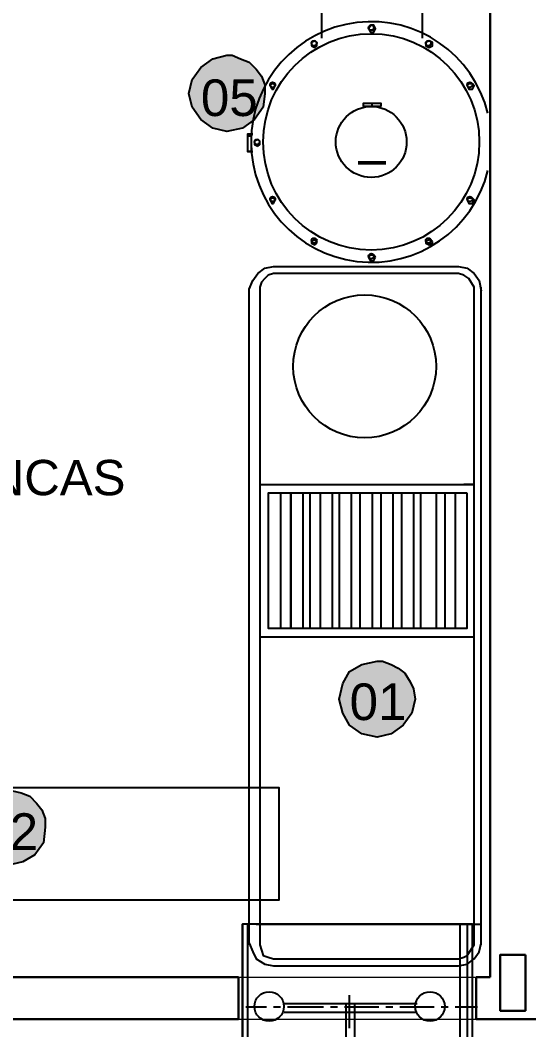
# Model space of a CAD drawing. Header units: millimetres. Extents: x 208330 to 208484, y 9278571 to 9278607.
# Drawn here: x 208412.336 to 208414.155, y 9278577.173 to 9278580.779 of the extents above; entities that cross this region are included whole.
import ezdxf

# ---------------------------------------------------------------- set-up
doc = ezdxf.new("R2010")
doc.units = ezdxf.units.MM
doc.header["$LTSCALE"] = 0.2
doc.header["$MEASUREMENT"] = 0
doc.layers.add('A-COTAS', color=7, linetype='Continuous', lineweight=5, true_color=0xc70000)
for name, color, linetype, lineweight in [('A-ESTRUTURA', 164, 'Continuous', 30), ('A-PAREDE', 5, 'Continuous', 30), ('A-VISTA03', 3, 'Continuous', 9)]:
    doc.layers.add(name, color=color, linetype=linetype, lineweight=lineweight)
doc.layers.add('PDF_equipamentos inox', color=7, linetype='Continuous', true_color=0x7a7a7a)
doc.layers.add('PDF_Text', color=7, linetype='Continuous')
doc.styles.add('PDF Arial', font='arial.ttf')

# ---------------------------------------------------------------- blocks, each defined once
blk = doc.blocks.new('PILARETES')
at = {"layer": 'A-ESTRUTURA'}
blk.add_lwpolyline([(-15.17, -5.675), (-15.08, -5.675), (-15.08, -5.875), (-15.17, -5.875)], close=True, dxfattribs=at)
blk = doc.blocks.new('galpao')
at = {"layer": 'A-PAREDE'}
for p, q in [((208294.9876, 9278580.961), (208294.9876, 9278580.461)), ((208294.9876, 9278580.461), (208294.9876, 9278577.361)), ((208294.0876, 9278577.361), (208290.1376, 9278577.361)), ((208294.0876, 9278577.211), (208294.0876, 9278577.361)), ((208294.9876, 9278577.361), (208294.9376, 9278577.361)), ((208294.9376, 9278577.211), (208294.9376, 9278577.361)), ((208294.0876, 9278577.211), (208289.8376, 9278577.211)), ((208294.9376, 9278577.211), (208295.2376, 9278577.211))]:
    blk.add_line(p, q, dxfattribs=at)
at = {"layer": 'A-VISTA03'}
for p, q in [((208294.0876, 9278577.361), (208294.9376, 9278577.361)), ((208294.0876, 9278577.211), (208294.9376, 9278577.211))]:
    blk.add_line(p, q, dxfattribs=at)
at = {"layer": 'A-COTAS', "xscale": -1}
blk.add_blockref('PILARETES', (208279.9436, 9278583.116), dxfattribs=at)
blk = doc.blocks.new('ARQ GALPAO TGOV')
at = {"layer": 'PDF_Text', "true_color": 0x2776bb}
h = blk.add_hatch(color=152, dxfattribs=at)
h.dxf.hatch_style = 1
h.paths.add_polyline_path([(-1.9598, 2.405), (-1.9722, 2.3493), (-1.9969, 2.306), (-2.0402, 2.2813), (-2.0958, 2.2689), (-2.1515, 2.2813), (-2.1948, 2.306), (-2.2195, 2.3493), (-2.2318, 2.405), (-2.2195, 2.4544), (-2.1948, 2.4977), (-2.1515, 2.5286), (-2.0958, 2.541), (-2.0773, 2.5348), (-2.0464, 2.5286), (-2.0155, 2.5162), (-1.9969, 2.4915), (-1.9784, 2.4668), (-1.966, 2.4359)])
h.paths.add_polyline_path([(-2.1391, 1.4652), (-2.1515, 1.4096), (-2.1824, 1.3663), (-2.2257, 1.3354), (-2.2751, 1.3292), (-2.3308, 1.3354), (-2.374, 1.3663), (-2.3988, 1.4096), (-2.4111, 1.4652), (-2.3988, 1.5147), (-2.374, 1.558), (-2.3308, 1.5889), (-2.2751, 1.5951), (-2.2566, 1.5951), (-2.2257, 1.5889), (-2.2009, 1.5703), (-2.1762, 1.5518), (-2.1577, 1.5271), (-2.1453, 1.4961)])
h.paths.add_polyline_path([(-1.1128, 1.8671), (-1.119, 1.8114), (-1.1499, 1.7682), (-1.1932, 1.7434), (-1.2488, 1.7311), (-1.2983, 1.7434), (-1.3416, 1.7682), (-1.3725, 1.8114), (-1.3849, 1.8671), (-1.3725, 1.9165), (-1.3416, 1.9598), (-1.2983, 1.9907), (-1.2488, 2.0031), (-1.2303, 1.9969), (-1.1994, 1.9907), (-1.1685, 1.9784), (-1.1437, 1.9536), (-1.1252, 1.9289), (-1.1128, 1.898)])
h.paths.add_polyline_path([(0.0618, 2.6399), (0.0495, 2.5842), (0.0185, 2.541), (-0.0247, 2.5162), (-0.0742, 2.5039), (-0.1298, 2.5162), (-0.1731, 2.541), (-0.204, 2.5842), (-0.2102, 2.6399), (-0.204, 2.6893), (-0.1731, 2.7326), (-0.1298, 2.7635), (-0.0742, 2.7697), (-0.0618, 2.7697), (-0.0247, 2.7635), (0, 2.745), (0.0247, 2.7264), (0.0433, 2.7017), (0.0556, 2.6708)])
h.paths.add_polyline_path([(1.459, 2.4791), (1.4529, 2.4297), (1.422, 2.3864), (1.3787, 2.3555), (1.323, 2.3431), (1.2736, 2.3555), (1.2303, 2.3864), (1.1994, 2.4297), (1.187, 2.4791), (1.1994, 2.5286), (1.2303, 2.5719), (1.2736, 2.6028), (1.323, 2.6152), (1.3416, 2.6152), (1.3725, 2.6028), (1.4034, 2.5904), (1.4281, 2.5657), (1.4467, 2.541), (1.459, 2.5101)])
h.paths.add_polyline_path([(1.9969, 0.3153), (1.9846, 0.2658), (1.9536, 0.2226), (1.9104, 0.1917), (1.8609, 0.1793), (1.8053, 0.1917), (1.762, 0.2226), (1.7373, 0.2658), (1.7249, 0.3153), (1.7373, 0.3709), (1.762, 0.4142), (1.8053, 0.439), (1.8609, 0.4513), (1.8794, 0.4513), (1.9104, 0.439), (1.9351, 0.4266), (1.9598, 0.408), (1.9784, 0.3771), (1.9907, 0.3524)])
h.paths.add_polyline_path([(0.6739, -0.1422), (0.6677, -0.1978), (0.6368, -0.2411), (0.5935, -0.2658), (0.5379, -0.2782), (0.4884, -0.2658), (0.4451, -0.2411), (0.4142, -0.1978), (0.4019, -0.1422), (0.4142, -0.0927), (0.4451, -0.0495), (0.4884, -0.0185), (0.5379, -0.0124), (0.5564, -0.0124), (0.5873, -0.0185), (0.6182, -0.0309), (0.643, -0.0556), (0.6615, -0.0804), (0.6739, -0.1113)])
h.paths.add_polyline_path([(-0.8161, -0.1484), (-0.8284, -0.1978), (-0.8532, -0.2411), (-0.8964, -0.272), (-0.9521, -0.2844), (-1.0015, -0.272), (-1.0448, -0.2411), (-1.0757, -0.1978), (-1.0881, -0.1484), (-1.0757, -0.0927), (-1.0448, -0.0556), (-1.0015, -0.0247), (-0.9521, -0.0124), (-0.9335, -0.0124), (-0.9026, -0.0247), (-0.8717, -0.0371), (-0.847, -0.0618), (-0.8284, -0.0866), (-0.8223, -0.1175)])
at = {"layer": 'PDF_equipamentos inox', "lineweight": 25}
for points in [[(1.6631, 2.677), (1.6631, 2.8995), (2.0216, 2.8995), (2.0216, 2.677)], [(1.694, 2.7232), (1.694, 2.7232)], [(1.8424, 2.7108), (1.8424, 2.7108)], [(1.9846, 2.7232), (1.9846, 2.7232)], [(1.6383, 2.6551), (1.6383, 2.6551)], [(2.0464, 2.6551), (2.0464, 2.6551)], [(1.49, 2.5068), (1.49, 2.5068)], [(2.1948, 2.5068), (2.1948, 2.5068)], [(1.8424, 2.4326), (1.8424, 2.4449)], [(1.4096, 2.3337), (1.4096, 2.2718), (1.3972, 2.2718), (1.4158, 2.2718)], [(1.4158, 2.3337), (1.3972, 2.3337), (1.3972, 2.2718)], [(1.3972, 2.3275), (1.4096, 2.3275)], [(1.4343, 2.3028), (1.4343, 2.3028)], [(1.7929, 2.2347), (1.8918, 2.2347)], [(1.7929, 2.2286), (1.8918, 2.2286)], [(1.7929, 2.2286), (1.7929, 2.2286)], [(1.8918, 2.2286), (1.8918, 2.2286)], [(1.49, 2.0987), (1.49, 2.0987)], [(2.1948, 2.0987), (2.1948, 2.0987)], [(1.6383, 1.9504), (1.6383, 1.9504)], [(2.0464, 1.9504), (2.0464, 1.9504)], [(1.8424, 1.8947), (1.8424, 1.8947)], [(1.4034, -0.5626), (1.4034, 0.6986), (1.4034, 1.1994), (1.4034, 1.7805), (1.4158, 1.8114), (1.4343, 1.8362), (1.459, 1.8547), (1.49, 1.8609), (2.1515, 1.8609), (2.1824, 1.8547), (2.2071, 1.8362), (2.2257, 1.8114), (2.2318, 1.7743)], [(2.2318, -0.5626), (2.2318, 1.7867)], [(1.4405, 1.0819), (2.2071, 1.0819), (2.17, 1.0819)], [(1.5147, 1.051), (1.5147, 0.5688)], [(1.5951, 1.051), (1.5951, 0.5688)], [(1.6198, 1.051), (1.6198, 0.5688)], [(1.6569, 1.051), (1.6569, 0.5688)], [(1.7002, 1.051), (1.7002, 0.5688)], [(1.7249, 1.051), (1.7249, 0.5688)], [(1.7682, 1.051), (1.7682, 0.5688)], [(1.7991, 1.051), (1.7991, 0.5688)], [(1.8424, 1.051), (1.8424, 0.5688)], [(1.8733, 1.051), (1.8733, 0.5688)], [(1.9165, 1.051), (1.9165, 0.5688)], [(1.9475, 1.051), (1.9475, 0.5688)], [(1.9907, 1.051), (1.9907, 0.5688)], [(2.0155, 1.051), (2.0155, 0.5688)], [(2.0711, 1.051), (2.0711, 0.5688)], [(2.102, 1.051), (2.102, 0.5688)], [(2.1391, 1.051), (2.1391, 0.5688)], [(1.4405, 0.5379), (2.2071, 0.5379)], [(2.2012, -3.456), (2.2012, -0.4884), (1.3789, -0.4884), (1.3789, -2.2689), (1.3789, -0.4884), (2.1826, -0.4875), (2.1826, -3.4551), (2.1826, -2.2905), (0.9768, -2.2875)], [(1.3975, -0.4884), (1.3975, -2.2875), (0.9768, -2.2875), (0.9768, -3.456)], [(1.4281, -0.4884), (2.2318, -0.4884)], [(2.1577, -2.2875), (2.1577, -0.4884)], [(1.4034, -0.5564), (1.4158, -0.5873), (1.4281, -0.6121), (1.459, -0.6306), (1.49, -0.6368), (2.1515, -0.6368), (2.1824, -0.6306), (2.2071, -0.6121), (2.2257, -0.5873), (2.2318, -0.5564)], [(1.762, -0.8594), (1.762, -0.7419)], [(1.4652, -0.7852), (1.391, -0.7852)], [(1.5147, -0.7852), (1.49, -0.7852)], [(2.0031, -0.7728), (1.5271, -0.7728)], [(1.6692, -0.7852), (1.5394, -0.7852)], [(1.7187, -0.7852), (1.694, -0.7852)], [(1.8671, -0.7852), (1.7434, -0.7852)], [(1.7496, -2.4482), (1.7496, -0.7728)], [(1.7805, -2.4482), (1.7805, -0.7728)], [(1.9165, -0.7852), (1.8918, -0.7852)], [(2.0649, -0.7852), (1.9413, -0.7852)], [(2.1144, -0.7852), (2.0897, -0.7852)], [(2.2195, -0.7852), (2.1391, -0.7852)], [(2.0031, -0.8037), (1.5271, -0.8037)]]:
    blk.add_lwpolyline(points, dxfattribs=at)
for points in [[(1.83, 2.7108), (1.8362, 2.6984), (1.8485, 2.6984), (1.8547, 2.7108), (1.8485, 2.7232), (1.8362, 2.7232)], [(1.626, 2.649), (1.6383, 2.6428), (1.6445, 2.649), (1.6445, 2.6613), (1.6383, 2.6675), (1.626, 2.6613)], [(2.034, 2.6613), (2.034, 2.649), (2.0464, 2.6428), (2.0587, 2.649), (2.0587, 2.6613), (2.0464, 2.6675)], [(1.4838, 2.4944), (1.49, 2.4944), (1.4961, 2.5068), (1.49, 2.513), (1.4838, 2.513), (1.4776, 2.5068)], [(2.1886, 2.513), (2.1824, 2.5068), (2.1886, 2.4944), (2.2009, 2.4944), (2.2071, 2.5068), (2.2009, 2.513)], [(1.8733, 2.4326), (1.8114, 2.4326), (1.8114, 2.4449), (1.8733, 2.4449)], [(1.4343, 2.2904), (1.4405, 2.2966), (1.4405, 2.3089), (1.4343, 2.3151), (1.422, 2.3089), (1.422, 2.2966)], [(1.49, 2.0864), (1.4961, 2.0987), (1.49, 2.1049), (1.4838, 2.1049), (1.4776, 2.0987), (1.4838, 2.0864)], [(2.2009, 2.1049), (2.1886, 2.1049), (2.1824, 2.0987), (2.1886, 2.0864), (2.2009, 2.0864), (2.2071, 2.0987)], [(1.6445, 1.9442), (1.6445, 1.9504), (1.6383, 1.9565), (1.626, 1.9504), (1.626, 1.9442), (1.6383, 1.938)], [(2.0587, 1.9504), (2.0464, 1.9565), (2.034, 1.9504), (2.034, 1.9442), (2.0464, 1.938), (2.0587, 1.9442)], [(1.8547, 1.8947), (1.8485, 1.9009), (1.8362, 1.9009), (1.83, 1.8947), (1.8362, 1.8823), (1.8485, 1.8823)], [(2.1515, 1.8362), (1.49, 1.8362), (1.4714, 1.83), (1.459, 1.8176), (1.4467, 1.8053), (1.4405, 1.7867), (1.4405, 1.1994), (1.4405, 0.6986), (1.4405, -0.5626), (1.4467, -0.5811), (1.4529, -0.5997), (1.4714, -0.6059), (1.49, -0.6121), (2.1515, -0.6121), (2.17, -0.6059), (2.1824, -0.5997), (2.2071, -0.5626), (2.2071, 1.7867), (2.1886, 1.8176), (2.17, 1.83)], [(2.1824, 1.051), (1.4714, 1.051), (1.4714, 0.5688), (2.1824, 0.5688)], [(1.5518, 0.5688), (1.5518, 1.051)], [(0, -0.4019), (0, 0), (1.5085, 0), (1.5085, -0.4019)]]:
    blk.add_lwpolyline(points, close=True, dxfattribs=at)
for centre, radius in [((1.8393, 2.7139), 0.00927), ((1.8393, 2.3058), 0.3864), ((1.6352, 2.6582), 0.00927), ((2.0433, 2.6582), 0.00927), ((1.4869, 2.5099), 0.00927), ((2.1917, 2.5099), 0.00927), ((1.8393, 2.3058), 0.1267), ((1.4312, 2.3058), 0.00927), ((1.4869, 2.1018), 0.00927), ((2.1917, 2.1018), 0.00927), ((1.6352, 1.9534), 0.00927), ((2.0433, 1.9534), 0.00927), ((1.8393, 1.8978), 0.00927), ((1.8158, 1.5042), 0.2553), ((1.4745, -0.7821), 0.0526), ((2.0495, -0.7821), 0.0526)]:
    blk.add_circle(centre, radius, dxfattribs=at)
blk.add_arc((1.8393, 2.3058), 0.4297, 13.7769, 346.2231, dxfattribs=at)
at = {"layer": 'PDF_Text'}
for points in [[(1.459, 2.4791), (1.4529, 2.4297), (1.422, 2.3864), (1.3787, 2.3555), (1.323, 2.3431), (1.2736, 2.3555), (1.2303, 2.3864), (1.1994, 2.4297), (1.187, 2.4791), (1.1994, 2.5286), (1.2303, 2.5719), (1.2736, 2.6028), (1.323, 2.6152), (1.3416, 2.6152), (1.3725, 2.6028), (1.4034, 2.5904), (1.4281, 2.5657), (1.4467, 2.541), (1.459, 2.5101)], [(1.9969, 0.3153), (1.9846, 0.2658), (1.9536, 0.2226), (1.9104, 0.1917), (1.8609, 0.1793), (1.8053, 0.1917), (1.762, 0.2226), (1.7373, 0.2658), (1.7249, 0.3153), (1.7373, 0.3709), (1.762, 0.4142), (1.8053, 0.439), (1.8609, 0.4513), (1.8794, 0.4513), (1.9104, 0.439), (1.9351, 0.4266), (1.9598, 0.408), (1.9784, 0.3771), (1.9907, 0.3524)], [(0.6739, -0.1422), (0.6677, -0.1978), (0.6368, -0.2411), (0.5935, -0.2658), (0.5379, -0.2782), (0.4884, -0.2658), (0.4451, -0.2411), (0.4142, -0.1978), (0.4019, -0.1422), (0.4142, -0.0927), (0.4451, -0.0495), (0.4884, -0.0185), (0.5379, -0.0124), (0.5564, -0.0124), (0.5873, -0.0185), (0.6182, -0.0309), (0.643, -0.0556), (0.6615, -0.0804), (0.6739, -0.1113)]]:
    blk.add_lwpolyline(points, close=True, dxfattribs=at)
at = {"layer": 'A-PAREDE', "color": 6}
blk.add_blockref('galpao', (-208292.7228, -9278578.0387), dxfattribs=at)
at = {"layer": 'PDF_Text', "char_height": 0.1308, "attachment_point": 7, "style": 'PDF Arial'}
for s, insert in [('05', (1.2303, 2.3965)), ('01', (1.762, 0.2389)), ('02', (0.4451, -0.2248))]:
    blk.add_mtext(s, dxfattribs=dict(at, insert=insert))
at = {"layer": 'PDF_Text', "insert": (-0.9617, 0.8595), "char_height": 0.126118, "attachment_point": 7, "style": 'PDF Arial'}
blk.add_mtext_dynamic_manual_height_columns('\\pxqc;SALA DE\\PVÍSCERAS BRANCAS\\P{\\H0.78431x;Área: 17.46m²}', width=2.053679, gutter_width=30.3147, heights=[0], dxfattribs=at)

msp = doc.modelspace()

# ---------------------------------------------------------------- hatches: boundary and pattern name
at = {"true_color": 0x2776bb}
h = msp.add_hatch(dxfattribs=at)
h.set_pattern_fill('ANGLE', color=152)
h.set_pattern_definition([(0, (208445.6616, 9278558.4115), (0, 6.985), [5.08, -1.905]), (90, (208445.6616, 9278558.4115), (-6.985, 4e-16), [5.08, -1.905])])
h.paths.add_polyline_path([(208409.613, 9278579.5039), (208409.6006, 9278579.4483), (208409.5697, 9278579.405), (208409.5264, 9278579.3741), (208409.477, 9278579.3679), (208409.4213, 9278579.3741), (208409.378, 9278579.405), (208409.3533, 9278579.4483), (208409.341, 9278579.5039), (208409.3533, 9278579.5534), (208409.378, 9278579.5967), (208409.4213, 9278579.6276), (208409.477, 9278579.6338), (208409.4955, 9278579.6338), (208409.5264, 9278579.6276), (208409.5512, 9278579.609), (208409.5759, 9278579.5905), (208409.5944, 9278579.5657), (208409.6068, 9278579.5348)])
h.paths.add_polyline_path([(208409.7923, 9278580.4436), (208409.7799, 9278580.388), (208409.7552, 9278580.3447), (208409.7119, 9278580.32), (208409.6563, 9278580.3076), (208409.6006, 9278580.32), (208409.5573, 9278580.3447), (208409.5326, 9278580.388), (208409.5202, 9278580.4436), (208409.5326, 9278580.4931), (208409.5573, 9278580.5364), (208409.6006, 9278580.5673), (208409.6563, 9278580.5797), (208409.6748, 9278580.5735), (208409.7057, 9278580.5673), (208409.7366, 9278580.5549), (208409.7552, 9278580.5302), (208409.7737, 9278580.5055), (208409.7861, 9278580.4746)])
h.paths.add_polyline_path([(208410.6393, 9278579.9058), (208410.6331, 9278579.8501), (208410.6022, 9278579.8069), (208410.5589, 9278579.7821), (208410.5032, 9278579.7698), (208410.4538, 9278579.7821), (208410.4105, 9278579.8069), (208410.3796, 9278579.8501), (208410.3672, 9278579.9058), (208410.3796, 9278579.9552), (208410.4105, 9278579.9985), (208410.4538, 9278580.0294), (208410.5032, 9278580.0418), (208410.5218, 9278580.0356), (208410.5527, 9278580.0294), (208410.5836, 9278580.0171), (208410.6083, 9278579.9923), (208410.6269, 9278579.9676), (208410.6393, 9278579.9367)])
h.paths.add_polyline_path([(208411.8139, 9278580.6786), (208411.8015, 9278580.6229), (208411.7706, 9278580.5797), (208411.7274, 9278580.5549), (208411.6779, 9278580.5426), (208411.6223, 9278580.5549), (208411.579, 9278580.5797), (208411.5481, 9278580.6229), (208411.5419, 9278580.6786), (208411.5481, 9278580.728), (208411.579, 9278580.7713), (208411.6223, 9278580.8022), (208411.6779, 9278580.8084), (208411.6903, 9278580.8084), (208411.7274, 9278580.8022), (208411.7521, 9278580.7837), (208411.7768, 9278580.7651), (208411.7954, 9278580.7404), (208411.8077, 9278580.7095)])
h.paths.add_polyline_path([(208413.2111, 9278580.5178), (208413.205, 9278580.4684), (208413.174, 9278580.4251), (208413.1308, 9278580.3942), (208413.0751, 9278580.3818), (208413.0257, 9278580.3942), (208412.9824, 9278580.4251), (208412.9515, 9278580.4684), (208412.9391, 9278580.5178), (208412.9515, 9278580.5673), (208412.9824, 9278580.6106), (208413.0257, 9278580.6415), (208413.0751, 9278580.6538), (208413.0937, 9278580.6538), (208413.1246, 9278580.6415), (208413.1555, 9278580.6291), (208413.1802, 9278580.6044), (208413.1988, 9278580.5797), (208413.2111, 9278580.5487)])
h.paths.add_polyline_path([(208413.749, 9278578.354), (208413.7366, 9278578.3045), (208413.7057, 9278578.2613), (208413.6624, 9278578.2303), (208413.613, 9278578.218), (208413.5573, 9278578.2303), (208413.5141, 9278578.2613), (208413.4893, 9278578.3045), (208413.477, 9278578.354), (208413.4893, 9278578.4096), (208413.5141, 9278578.4529), (208413.5573, 9278578.4776), (208413.613, 9278578.49), (208413.6315, 9278578.49), (208413.6624, 9278578.4776), (208413.6872, 9278578.4653), (208413.7119, 9278578.4467), (208413.7305, 9278578.4158), (208413.7428, 9278578.3911)])
h.paths.add_polyline_path([(208412.426, 9278577.8965), (208412.4198, 9278577.8409), (208412.3889, 9278577.7976), (208412.3456, 9278577.7729), (208412.29, 9278577.7605), (208412.2405, 9278577.7729), (208412.1972, 9278577.7976), (208412.1663, 9278577.8409), (208412.1539, 9278577.8965), (208412.1663, 9278577.946), (208412.1972, 9278577.9892), (208412.2405, 9278578.0201), (208412.29, 9278578.0263), (208412.3085, 9278578.0263), (208412.3394, 9278578.0201), (208412.3703, 9278578.0078), (208412.3951, 9278577.9831), (208412.4136, 9278577.9583), (208412.426, 9278577.9274)])
h.paths.add_polyline_path([(208410.936, 9278577.8903), (208410.9236, 9278577.8409), (208410.8989, 9278577.7976), (208410.8556, 9278577.7667), (208410.8, 9278577.7543), (208410.7505, 9278577.7667), (208410.7073, 9278577.7976), (208410.6763, 9278577.8409), (208410.664, 9278577.8903), (208410.6763, 9278577.946), (208410.7073, 9278577.9831), (208410.7505, 9278578.014), (208410.8, 9278578.0263), (208410.8185, 9278578.0263), (208410.8495, 9278578.014), (208410.8804, 9278578.0016), (208410.9051, 9278577.9769), (208410.9236, 9278577.9521), (208410.9298, 9278577.9212)])

# ---------------------------------------------------------------- block references
at = {"color": 6}
msp.add_blockref('ARQ GALPAO TGOV', (208411.7521, 9278578.0387), dxfattribs=at)

doc.saveas('drawing.dxf')
